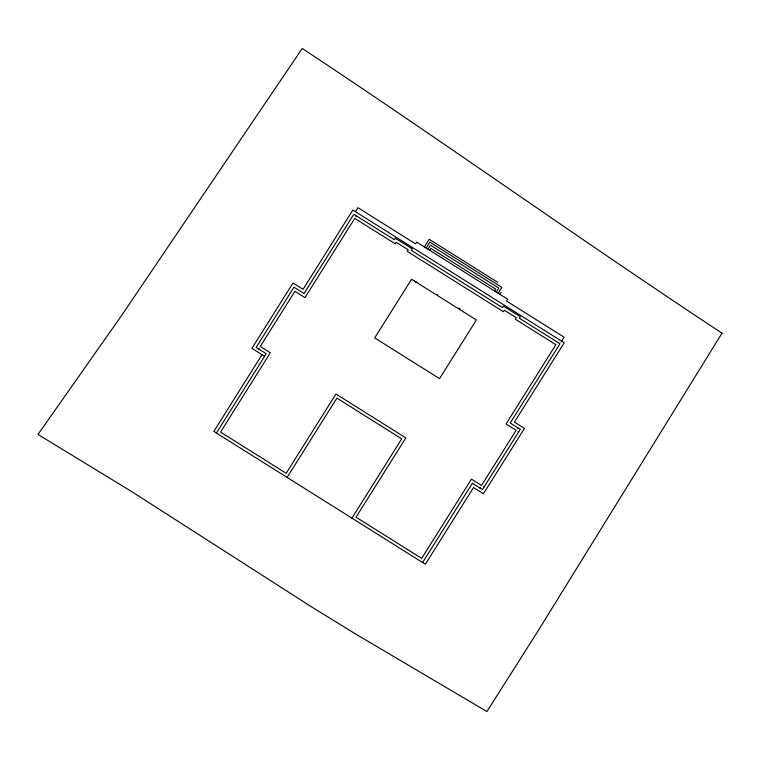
<?xml version="1.0" encoding="UTF-8"?>
<svg xmlns="http://www.w3.org/2000/svg" width="760" height="760" viewBox="0 0 760 760"><rect width="100%" height="100%" fill="white"/><g stroke="black" fill="none" stroke-linecap="round" stroke-linejoin="round"><path stroke-width="1.14" d="M262 354.702L213.835 431.395L425.353 564.243L473.527 487.559L483.417 493.772L524.486 428.393L514.415 422.075L564.205 342.798L352.849 210.054L303.059 289.322L292.999 283.005L251.93 348.374L264.584 356.326M216.419 433.019L266.209 353.742L256.139 347.415L293.959 287.213L304.019 293.531L353.808 214.263L394.364 239.732L395.323 238.212L412.347 248.9L411.388 250.42L502.426 307.601L503.376 306.08L520.4 316.768L519.441 318.288L559.996 343.757L510.207 423.035L520.277 429.352L482.457 489.564L472.397 483.246L422.608 562.514M355.575 211.451L357.931 207.698L415.511 243.865L416.641 242.05L507.68 299.231L506.54 301.036L564.119 337.202L561.174 341.886M424.394 246.924L429.181 239.295L497.762 282.368M426.132 248.016L429.827 242.136L501.885 287.385L498.189 293.274M428.013 249.194L430.53 245.185L498.826 288.087L496.308 292.096M287.099 477.413L336.889 398.135L401.707 438.852L351.918 518.12M429.704 250.258L430.882 248.397L495.738 289.132L494.57 290.995M499.928 294.367L501.125 292.457M356.392 215.878A3.049 3.049 0 0 1 355.889 216.495M259.055 348.317A3.049 3.049 0 0 1 258.723 349.04M518.653 431.936A3.049 3.049 0 0 1 518.044 431.433M517.361 428.459A3.049 3.049 0 0 1 517.693 427.737M479.873 487.939A3.049 3.049 0 0 1 480.387 487.331M483.36 486.647A3.049 3.049 0 0 1 484.082 486.979M416.841 282.255A2.603 2.603 0 0 1 414.352 280.288M460.465 309.225A2.603 2.603 0 0 1 459.857 308.921M459.344 308.474A2.603 2.603 0 0 1 458.974 307.904M437.637 294.823A2.603 2.603 0 0 1 437.123 294.367M722 333.174L536.009 634.201L486.913 711.54L356.06 634.286L311.229 606.66L131.793 491.672L38 434.435L121.191 316.094L302.242 48.459C443.317 141.664 580.811 240.131 722 333.174M294.899 291.327L260.252 346.474L270.322 352.801L220.533 432.079L286.159 473.29L335.948 394.022L405.821 437.912L356.031 517.18L421.667 558.4L471.456 479.123L481.517 485.45L516.163 430.293L506.094 423.976L555.883 344.698L515.327 319.228L516.287 317.709L504.317 310.194L503.367 311.714L407.274 251.36L408.224 249.84L396.264 242.326L395.305 243.846L354.749 218.376L304.959 297.644L294.899 291.327M411.559 279.252L374.709 337.924L439.527 378.641L476.377 319.969L411.559 279.252"/></g></svg>
